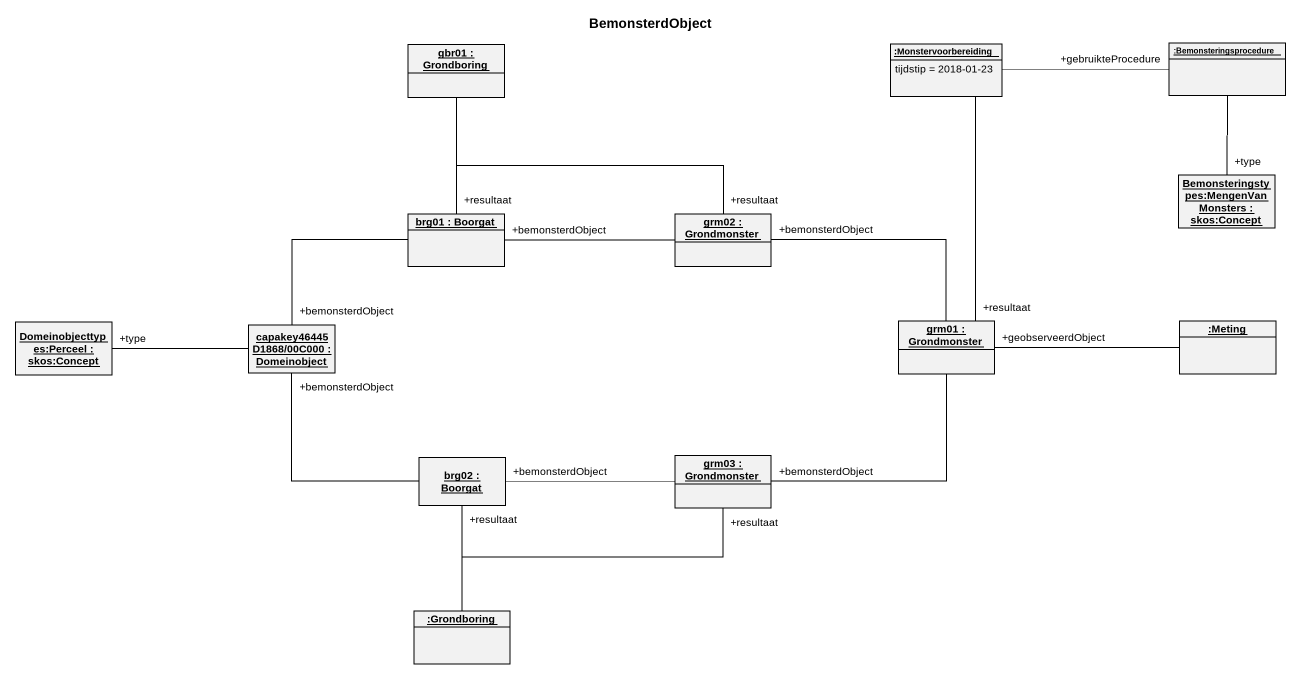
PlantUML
@startuml
title BemonsterdObject
hide circle
hide empty members
object ":Bemonsteringsprocedure" as Bemonsteringsprocedure
object "gbr01 : Grondboring" as gbr01
object ":Monstervoorbereiding" as Monstervoorbereiding {
  tijdstip = 2018-01-23
}
object "brg01 : Boorgat" as brg01
object "grm02 : Grondmonster" as grm02
object "Bemonsteringstypes:MengenVanMonsters : skos:Concept" as Bemonsteringstypes
object "Domeinobjecttypes:Perceel : skos:Concept" as Domeinobjecttypes_Perceel
object "capakey46445D1868/00C000 : Domeinobject" as capakey46445D1868_00C000
object "grm01 : Grondmonster" as grm01
object ":Meting" as Meting
object "brg02 : Boorgat" as brg02
object "grm03 : Grondmonster" as grm03
object ":Grondboring" as Grondboring
Bemonsteringsprocedure -- "+type" Bemonsteringstypes
gbr01 -- "+resultaat" brg01
gbr01 -- "+resultaat" grm02
Monstervoorbereiding -right- "+gebruikteProcedure" Bemonsteringsprocedure
Monstervoorbereiding -- "+resultaat" grm01
brg01 -- "+bemonsterdObject" capakey46445D1868_00C000
grm02 -left- "+bemonsterdObject" brg01
capakey46445D1868_00C000 -left- "+type" Domeinobjecttypes_Perceel
grm01 -left- "+bemonsterdObject" grm02
grm01 -- "+bemonsterdObject" grm03
Meting -left- "+geobserveerdObject" grm01
brg02 -up- "+bemonsterdObject" capakey46445D1868_00C000
grm03 -left- "+bemonsterdObject" brg02
Grondboring -up- "+resultaat" brg02
Grondboring -right- "+resultaat" grm03
@enduml
